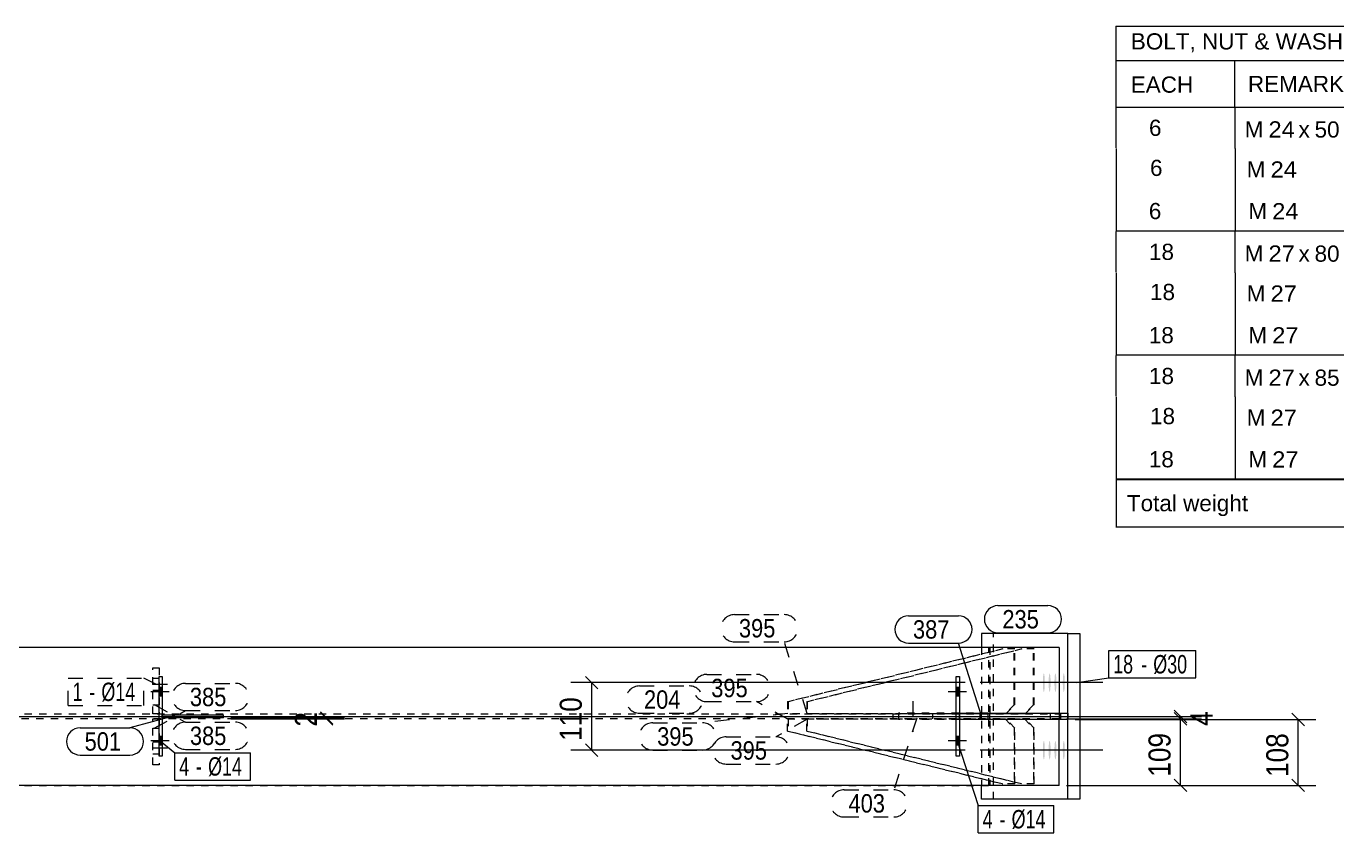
# Model space of a CAD drawing. Header units: millimetres. Extents: x 2 to 1174, y 1 to 825.
# Drawn here: x 889.7 to 1067.8, y 579.6 to 689.1 of the extents above; entities that cross this region are included whole.
import ezdxf

# ---------------------------------------------------------------- set-up
doc = ezdxf.new("R2010")
doc.units = ezdxf.units.MM
for name, pattern in [('XKITLINE00', [0]), ('XKITLINE01', [4, 1, -1, 1, -1]), ('XKITLINE02', [4, 2, -2])]:
    doc.linetypes.add(name, pattern=pattern)
for name, color, linetype, lineweight in [('Bolt', 3, 'Continuous', 0), ('BoltMark', 7, 'Continuous', 0), ('Dimensions', 7, 'Continuous', 0), ('OtherObjectType', 7, 'Continuous', 0), ('Part', 2, 'Continuous', 0), ('PartMark', 7, 'Continuous', 0)]:
    doc.layers.add(name, color=color, linetype=linetype, lineweight=lineweight)
doc.styles.add('ARIAL', font='ARIAL.TTF')
doc.styles.add('ARIAL_NARROW', font='ARIALN.TTF')

# ---------------------------------------------------------------- blocks, each defined once
blk = doc.blocks.new('*A111')
at = {"layer": 'Part', "color": 7, "linetype": 'XKITLINE01', "lineweight": 0}
for p, q in [((906.91, 588.81), (906.91, 595.06)), ((906.91, 595.06), (907.74, 595.06)), ((907.74, 595.06), (907.74, 588.81)), ((906.91, 593.81), (907.74, 593.81)), ((907.74, 588.81), (906.91, 588.81))]:
    blk.add_line(p, q, dxfattribs=at)
blk = doc.blocks.new('*A112')
at = {"layer": 'Part', "color": 7, "linetype": 'XKITLINE01', "lineweight": 0}
for p, q in [((906.91, 595.73), (906.91, 601.98)), ((906.91, 601.98), (907.74, 601.98)), ((907.74, 601.98), (907.74, 595.73)), ((906.91, 596.98), (907.74, 596.98)), ((907.74, 595.73), (906.91, 595.73))]:
    blk.add_line(p, q, dxfattribs=at)
blk = doc.blocks.new('*A113')
at = {"layer": 'Part', "color": 2, "linetype": 'XKITLINE00', "lineweight": 0}
for p, q in [((908.16, 595.6), (916.49, 595.6)), ((916.49, 595.18), (908.16, 595.18)), ((916.49, 595.18), (916.49, 595.6))]:
    blk.add_line(p, q, dxfattribs=at)
at = {"layer": 'Part', "color": 7, "linetype": 'XKITLINE01', "lineweight": 0}
blk.add_line((908.16, 595.18), (908.16, 595.6), dxfattribs=at)
blk.add_line((908.16, 595.18), (908.16, 595.6), dxfattribs=at)
blk = doc.blocks.new('*A114')
at = {"layer": 'Part', "color": 2, "linetype": 'XKITLINE00', "lineweight": 0}
for p, q in [((907.74, 589.98), (907.74, 600.81)), ((907.74, 600.81), (908.16, 600.81)), ((908.16, 600.81), (908.16, 589.98)), ((908.16, 589.98), (907.74, 589.98))]:
    blk.add_line(p, q, dxfattribs=at)
blk = doc.blocks.new('*A115')
at = {"layer": 'Part', "color": 2, "linetype": 'XKITLINE00', "lineweight": 0}
for p, q in [((1016.49, 595.81), (1031.21, 595.81)), ((1031.21, 594.98), (1016.49, 594.98)), ((1031.21, 595.81), (1031.21, 594.98))]:
    blk.add_line(p, q, dxfattribs=at)
at = {"layer": 'Part', "color": 7, "linetype": 'XKITLINE01', "lineweight": 0}
for p, q in [((1016.49, 594.98), (1016.49, 595.81)), ((1016.5, 595.81), (1016.5, 594.98)), ((1028.89, 594.98), (1028.89, 595.81)), ((1030.27, 594.98), (1030.27, 595.81))]:
    blk.add_line(p, q, dxfattribs=at)
blk = doc.blocks.new('*A145')
at = {"layer": 'Part', "color": 7, "linetype": 'XKITLINE01', "lineweight": 0}
for p, q in [((995.75, 593.39), (995.75, 595.06)), ((995.75, 595.06), (1025.42, 595.06)), ((995.83, 595.06), (995.83, 593.39)), ((1025.33, 595.06), (1026.57, 593.81)), ((1026.66, 593.81), (1025.42, 595.06)), ((1024.92, 586.23), (995.75, 593.39)), ((995.75, 593.39), (995.83, 593.39)), ((995.83, 593.39), (1025, 586.23)), ((1026.57, 593.81), (1026.57, 586.23)), ((1026.57, 593.81), (1026.66, 593.81)), ((1026.66, 586.23), (1026.66, 593.81)), ((1026.66, 586.23), (1024.92, 586.23))]:
    blk.add_line(p, q, dxfattribs=at)
blk = doc.blocks.new('*A146')
at = {"layer": 'Part', "color": 7, "linetype": 'XKITLINE01', "lineweight": 0}
for p, q in [((993.12, 593.39), (993.12, 595.06)), ((993.12, 595.06), (1022.8, 595.06)), ((993.21, 595.06), (993.21, 593.39)), ((1022.71, 595.06), (1023.95, 593.81)), ((1024.04, 593.81), (1022.8, 595.06)), ((1022.29, 586.23), (993.12, 593.39)), ((993.12, 593.39), (993.21, 593.39)), ((993.21, 593.39), (1022.38, 586.23)), ((1023.95, 593.81), (1023.95, 586.23)), ((1023.95, 593.81), (1024.04, 593.81)), ((1024.04, 586.23), (1024.04, 593.81)), ((1024.04, 586.23), (1022.29, 586.23))]:
    blk.add_line(p, q, dxfattribs=at)
blk = doc.blocks.new('*A147')
at = {"layer": 'Part', "color": 7, "linetype": 'XKITLINE01', "lineweight": 0}
for p, q in [((995.75, 597.39), (1024.92, 604.56)), ((1025, 604.56), (995.83, 597.39)), ((1026.66, 604.56), (1024.92, 604.56)), ((1026.57, 596.98), (1026.57, 604.56)), ((1026.66, 596.98), (1026.66, 604.56)), ((995.83, 597.39), (995.75, 597.39)), ((995.75, 597.39), (995.75, 595.73)), ((995.83, 597.39), (995.83, 595.73)), ((1026.57, 596.98), (1025.33, 595.73)), ((1025.42, 595.73), (1026.66, 596.98)), ((1026.66, 596.98), (1026.57, 596.98)), ((1025.42, 595.73), (995.75, 595.73))]:
    blk.add_line(p, q, dxfattribs=at)
blk = doc.blocks.new('*A148')
at = {"layer": 'Part', "color": 7, "linetype": 'XKITLINE01', "lineweight": 0}
for p, q in [((993.12, 597.39), (1022.29, 604.56)), ((1022.38, 604.56), (993.21, 597.39)), ((1024.04, 604.56), (1022.29, 604.56)), ((1023.95, 596.98), (1023.95, 604.56)), ((1024.04, 596.98), (1024.04, 604.56)), ((993.21, 597.39), (993.12, 597.39)), ((993.12, 597.39), (993.12, 595.73)), ((993.21, 597.39), (993.21, 595.73)), ((1023.95, 596.98), (1022.71, 595.73)), ((1022.8, 595.73), (1024.04, 596.98)), ((1024.04, 596.98), (1023.95, 596.98)), ((1022.8, 595.73), (993.12, 595.73))]:
    blk.add_line(p, q, dxfattribs=at)
blk = doc.blocks.new('*A149')
at = {"layer": 'Part', "color": 7, "linetype": 'XKITLINE01', "lineweight": 0}
for p, q in [((1020.41, 595.81), (1008.24, 595.81)), ((1008.24, 595.81), (1008.24, 594.98)), ((1020.41, 594.98), (1008.24, 594.98)), ((1019.31, 594.98), (1019.31, 595.81)), ((1019.49, 594.98), (1019.49, 595.81)), ((1020.41, 594.98), (1020.41, 595.81))]:
    blk.add_line(p, q, dxfattribs=at)
blk = doc.blocks.new('*A150')
at = {"layer": 'Part', "color": 7, "linetype": 'XKITLINE01', "lineweight": 0}
for p, q in [((697.47, 595.73), (1030.05, 595.73)), ((1030.05, 595.06), (697.47, 595.06)), ((1020.63, 595.06), (1020.63, 595.73)), ((1030.05, 595.73), (1030.05, 595.06))]:
    blk.add_line(p, q, dxfattribs=at)
blk = doc.blocks.new('*A153')
at = {"layer": 'Part', "color": 7, "linetype": 'XKITLINE01', "lineweight": 0}
for p, q in [((1020.63, 604.77), (697.47, 604.77)), ((1020.48, 586.02), (1020.48, 604.77)), ((1020.63, 604.77), (1020.63, 586.02)), ((697.47, 586.02), (1020.63, 586.02))]:
    blk.add_line(p, q, dxfattribs=at)
blk = doc.blocks.new('*A154')
at = {"layer": 'Part', "color": 2, "linetype": 'XKITLINE00', "lineweight": 0}
for p, q in [((1030.05, 604.77), (697.47, 604.77)), ((1030.05, 604.77), (1030.05, 595.81)), ((1030.05, 586.02), (1030.05, 594.98)), ((1030.05, 586.02), (697.47, 586.02))]:
    blk.add_line(p, q, dxfattribs=at)
at = {"layer": 'Part', "color": 7, "linetype": 'XKITLINE01', "lineweight": 0}
blk.add_line((1030.05, 595.81), (1030.05, 594.98), dxfattribs=at)
blk = doc.blocks.new('*A155')
at = {"layer": 'Part', "color": 2, "linetype": 'XKITLINE00', "lineweight": 0}
for p, q in [((1019.49, 606.64), (1019.49, 604.77)), ((1031.21, 606.64), (1019.49, 606.64)), ((1031.21, 584.14), (1031.21, 606.64)), ((1031.21, 606.64), (1032.86, 606.64)), ((1032.86, 606.64), (1032.86, 584.14)), ((1019.49, 584.14), (1019.49, 586.02)), ((1032.86, 584.14), (1019.49, 584.14))]:
    blk.add_line(p, q, dxfattribs=at)
at = {"layer": 'Part', "color": 7, "linetype": 'XKITLINE01', "lineweight": 0}
for p, q in [((1021.15, 584.14), (1021.15, 606.64)), ((1019.49, 604.77), (1019.49, 586.02))]:
    blk.add_line(p, q, dxfattribs=at)
blk = doc.blocks.new('*A185')
at = {"layer": 'Bolt'}
for points in [[(1016.08, 599.31), (1016.49, 599.31), (1016.49, 598.14), (1016.08, 598.14)], [(1016.08, 599.31), (1016.49, 599.31), (1016.49, 598.14), (1016.08, 598.14)], [(1016.08, 592.64), (1016.49, 592.64), (1016.49, 591.48), (1016.08, 591.48)], [(1016.08, 592.64), (1016.49, 592.64), (1016.49, 591.48), (1016.08, 591.48)]]:
    blk.add_hatch(color=3, dxfattribs=at).paths.add_polyline_path(points, flags=17)
at = {"layer": 'Bolt', "color": 3, "linetype": 'XKITLINE00', "lineweight": 0}
for p, q in [((1017.46, 598.73), (1014.96, 598.73)), ((1017.46, 598.73), (1014.96, 598.73)), ((1016.49, 599.31), (1016.08, 599.31)), ((1016.49, 599.31), (1016.08, 599.31)), ((1016.49, 598.14), (1016.08, 598.14)), ((1016.49, 598.14), (1016.08, 598.14)), ((1017.46, 592.06), (1014.96, 592.06)), ((1017.46, 592.06), (1014.96, 592.06)), ((1016.49, 592.64), (1016.08, 592.64)), ((1016.49, 592.64), (1016.08, 592.64)), ((1016.49, 591.48), (1016.08, 591.48)), ((1016.49, 591.48), (1016.08, 591.48))]:
    blk.add_line(p, q, dxfattribs=at)
blk = doc.blocks.new('*A190')
at = {"layer": 'Bolt', "color": 3, "linetype": 'XKITLINE02', "lineweight": 0}
for p, q in [((907.74, 591.88), (906.91, 591.88)), ((908.87, 591.06), (905.95, 591.06)), ((907.74, 590.24), (906.91, 590.24))]:
    blk.add_line(p, q, dxfattribs=at)
blk = doc.blocks.new('*A191')
at = {"layer": 'Bolt', "color": 3, "linetype": 'XKITLINE02', "lineweight": 0}
for p, q in [((907.74, 600.54), (906.91, 600.54)), ((908.87, 599.73), (905.95, 599.73)), ((907.74, 598.91), (906.91, 598.91))]:
    blk.add_line(p, q, dxfattribs=at)
blk = doc.blocks.new('*A192')
at = {"layer": 'Bolt'}
for points in [[(907.74, 599.31), (908.16, 599.31), (908.16, 598.14), (907.74, 598.14)], [(907.74, 599.31), (908.16, 599.31), (908.16, 598.14), (907.74, 598.14)], [(907.74, 592.64), (908.16, 592.64), (908.16, 591.48), (907.74, 591.48)], [(907.74, 592.64), (908.16, 592.64), (908.16, 591.48), (907.74, 591.48)]]:
    blk.add_hatch(color=3, dxfattribs=at).paths.add_polyline_path(points, flags=17)
at = {"layer": 'Bolt', "color": 3, "linetype": 'XKITLINE00', "lineweight": 0}
for p, q in [((909.13, 598.73), (906.63, 598.73)), ((909.13, 598.73), (906.63, 598.73)), ((908.16, 599.31), (907.74, 599.31)), ((908.16, 599.31), (907.74, 599.31)), ((908.16, 598.14), (907.74, 598.14)), ((908.16, 598.14), (907.74, 598.14)), ((909.13, 592.06), (906.63, 592.06)), ((909.13, 592.06), (906.63, 592.06)), ((908.16, 592.64), (907.74, 592.64)), ((908.16, 592.64), (907.74, 592.64)), ((908.16, 591.48), (907.74, 591.48)), ((908.16, 591.48), (907.74, 591.48))]:
    blk.add_line(p, q, dxfattribs=at)
blk = doc.blocks.new('*A197')
at = {"layer": 'Bolt', "color": 3, "linetype": 'XKITLINE02', "lineweight": 0}
for p, q in [((1010.15, 597.48), (1010.15, 593.31)), ((1007.44, 595.73), (1007.44, 595.06)), ((1012.86, 595.73), (1012.86, 595.06))]:
    blk.add_line(p, q, dxfattribs=at)
blk = doc.blocks.new('*A198')
at = {"layer": 'Bolt'}
for points in [[(1028.1, 599.91), (1028.1, 599.85), (1028.1, 599.79), (1028.1, 599.73), (1028.1, 599.67), (1028.1, 599.61), (1028.1, 599.55), (1028.09, 599.5), (1028.09, 599.44), (1028.09, 599.39), (1028.09, 599.33), (1028.08, 599.28), (1028.08, 599.23), (1028.07, 599.18), (1028.07, 599.14), (1028.07, 599.09), (1028.06, 599.05), (1028.06, 599.01), (1028.05, 598.97), (1028.05, 598.94), (1028.04, 598.9), (1028.03, 598.87), (1028.03, 598.85), (1028.02, 598.82), (1028.02, 598.8), (1028.01, 598.78), (1028, 598.76), (1028, 598.75), (1027.99, 598.74), (1027.99, 598.73), (1027.98, 598.73), (1027.97, 598.73), (1027.97, 598.73), (1027.96, 598.73), (1027.95, 598.74), (1027.95, 598.75), (1027.94, 598.76), (1027.93, 598.78), (1027.93, 598.8), (1027.92, 598.82), (1027.92, 598.85), (1027.91, 598.87), (1027.91, 598.9), (1027.9, 598.94), (1027.89, 598.97), (1027.89, 599.01), (1027.88, 599.05), (1027.88, 599.09), (1027.88, 599.14), (1027.87, 599.18), (1027.87, 599.23), (1027.86, 599.28), (1027.86, 599.33), (1027.86, 599.39), (1027.85, 599.44), (1027.85, 599.5), (1027.85, 599.55), (1027.85, 599.61), (1027.85, 599.67), (1027.84, 599.73), (1027.84, 599.79), (1027.84, 599.85), (1027.84, 599.91), (1027.84, 599.98), (1027.84, 600.04), (1027.84, 600.1), (1027.84, 600.16), (1027.84, 600.22), (1027.85, 600.28), (1027.85, 600.34), (1027.85, 600.4), (1027.85, 600.45), (1027.85, 600.51), (1027.86, 600.57), (1027.86, 600.62), (1027.86, 600.67), (1027.87, 600.72), (1027.87, 600.77), (1027.88, 600.82), (1027.88, 600.86), (1027.88, 600.9), (1027.89, 600.94), (1027.89, 600.98), (1027.9, 601.02), (1027.91, 601.05), (1027.91, 601.08), (1027.92, 601.11), (1027.92, 601.13), (1027.93, 601.15), (1027.93, 601.17), (1027.94, 601.19), (1027.95, 601.2), (1027.95, 601.21), (1027.96, 601.22), (1027.97, 601.22), (1027.97, 601.23), (1027.98, 601.22), (1027.99, 601.22), (1027.99, 601.21), (1028, 601.2), (1028, 601.19), (1028.01, 601.17), (1028.02, 601.15), (1028.02, 601.13), (1028.03, 601.11), (1028.03, 601.08), (1028.04, 601.05), (1028.05, 601.02), (1028.05, 600.98), (1028.06, 600.94), (1028.06, 600.9), (1028.07, 600.86), (1028.07, 600.82), (1028.07, 600.77), (1028.08, 600.72), (1028.08, 600.67), (1028.09, 600.62), (1028.09, 600.57), (1028.09, 600.51), (1028.09, 600.45), (1028.1, 600.4), (1028.1, 600.34), (1028.1, 600.28), (1028.1, 600.22), (1028.1, 600.16), (1028.1, 600.1), (1028.1, 600.04), (1028.1, 599.98)], [(1028.89, 599.91), (1028.89, 599.85), (1028.89, 599.79), (1028.89, 599.73), (1028.89, 599.67), (1028.88, 599.61), (1028.88, 599.55), (1028.88, 599.5), (1028.88, 599.44), (1028.88, 599.39), (1028.87, 599.33), (1028.87, 599.28), (1028.86, 599.23), (1028.86, 599.18), (1028.86, 599.14), (1028.85, 599.09), (1028.85, 599.05), (1028.84, 599.01), (1028.84, 598.97), (1028.83, 598.94), (1028.83, 598.9), (1028.82, 598.87), (1028.82, 598.85), (1028.81, 598.82), (1028.8, 598.8), (1028.8, 598.78), (1028.79, 598.76), (1028.79, 598.75), (1028.78, 598.74), (1028.77, 598.73), (1028.77, 598.73), (1028.76, 598.73), (1028.75, 598.73), (1028.75, 598.73), (1028.74, 598.74), (1028.73, 598.75), (1028.73, 598.76), (1028.72, 598.78), (1028.72, 598.8), (1028.71, 598.82), (1028.7, 598.85), (1028.7, 598.87), (1028.69, 598.9), (1028.69, 598.94), (1028.68, 598.97), (1028.68, 599.01), (1028.67, 599.05), (1028.67, 599.09), (1028.66, 599.14), (1028.66, 599.18), (1028.65, 599.23), (1028.65, 599.28), (1028.65, 599.33), (1028.64, 599.39), (1028.64, 599.44), (1028.64, 599.5), (1028.64, 599.55), (1028.63, 599.61), (1028.63, 599.67), (1028.63, 599.73), (1028.63, 599.79), (1028.63, 599.85), (1028.63, 599.91), (1028.63, 599.98), (1028.63, 600.04), (1028.63, 600.1), (1028.63, 600.16), (1028.63, 600.22), (1028.63, 600.28), (1028.63, 600.34), (1028.64, 600.4), (1028.64, 600.45), (1028.64, 600.51), (1028.64, 600.57), (1028.65, 600.62), (1028.65, 600.67), (1028.65, 600.72), (1028.66, 600.77), (1028.66, 600.82), (1028.67, 600.86), (1028.67, 600.9), (1028.68, 600.94), (1028.68, 600.98), (1028.69, 601.02), (1028.69, 601.05), (1028.7, 601.08), (1028.7, 601.11), (1028.71, 601.13), (1028.72, 601.15), (1028.72, 601.17), (1028.73, 601.19), (1028.73, 601.2), (1028.74, 601.21), (1028.75, 601.22), (1028.75, 601.22), (1028.76, 601.23), (1028.77, 601.22), (1028.77, 601.22), (1028.78, 601.21), (1028.79, 601.2), (1028.79, 601.19), (1028.8, 601.17), (1028.8, 601.15), (1028.81, 601.13), (1028.82, 601.11), (1028.82, 601.08), (1028.83, 601.05), (1028.83, 601.02), (1028.84, 600.98), (1028.84, 600.94), (1028.85, 600.9), (1028.85, 600.86), (1028.86, 600.82), (1028.86, 600.77), (1028.86, 600.72), (1028.87, 600.67), (1028.87, 600.62), (1028.88, 600.57), (1028.88, 600.51), (1028.88, 600.45), (1028.88, 600.4), (1028.88, 600.34), (1028.89, 600.28), (1028.89, 600.22), (1028.89, 600.16), (1028.89, 600.1), (1028.89, 600.04), (1028.89, 599.98)], [(1029.68, 599.91), (1029.68, 599.85), (1029.68, 599.79), (1029.67, 599.73), (1029.67, 599.67), (1029.67, 599.61), (1029.67, 599.55), (1029.67, 599.5), (1029.66, 599.44), (1029.66, 599.39), (1029.66, 599.33), (1029.66, 599.28), (1029.65, 599.23), (1029.65, 599.18), (1029.64, 599.14), (1029.64, 599.09), (1029.63, 599.05), (1029.63, 599.01), (1029.62, 598.97), (1029.62, 598.94), (1029.61, 598.9), (1029.61, 598.87), (1029.6, 598.85), (1029.6, 598.82), (1029.59, 598.8), (1029.58, 598.78), (1029.58, 598.76), (1029.57, 598.75), (1029.57, 598.74), (1029.56, 598.73), (1029.55, 598.73), (1029.55, 598.73), (1029.54, 598.73), (1029.53, 598.73), (1029.53, 598.74), (1029.52, 598.75), (1029.51, 598.76), (1029.51, 598.78), (1029.5, 598.8), (1029.5, 598.82), (1029.49, 598.85), (1029.48, 598.87), (1029.48, 598.9), (1029.47, 598.94), (1029.47, 598.97), (1029.46, 599.01), (1029.46, 599.05), (1029.45, 599.09), (1029.45, 599.14), (1029.44, 599.18), (1029.44, 599.23), (1029.44, 599.28), (1029.43, 599.33), (1029.43, 599.39), (1029.43, 599.44), (1029.43, 599.5), (1029.42, 599.55), (1029.42, 599.61), (1029.42, 599.67), (1029.42, 599.73), (1029.42, 599.79), (1029.42, 599.85), (1029.42, 599.91), (1029.42, 599.98), (1029.42, 600.04), (1029.42, 600.1), (1029.42, 600.16), (1029.42, 600.22), (1029.42, 600.28), (1029.42, 600.34), (1029.42, 600.4), (1029.43, 600.45), (1029.43, 600.51), (1029.43, 600.57), (1029.43, 600.62), (1029.44, 600.67), (1029.44, 600.72), (1029.44, 600.77), (1029.45, 600.82), (1029.45, 600.86), (1029.46, 600.9), (1029.46, 600.94), (1029.47, 600.98), (1029.47, 601.02), (1029.48, 601.05), (1029.48, 601.08), (1029.49, 601.11), (1029.5, 601.13), (1029.5, 601.15), (1029.51, 601.17), (1029.51, 601.19), (1029.52, 601.2), (1029.53, 601.21), (1029.53, 601.22), (1029.54, 601.22), (1029.55, 601.23), (1029.55, 601.22), (1029.56, 601.22), (1029.57, 601.21), (1029.57, 601.2), (1029.58, 601.19), (1029.58, 601.17), (1029.59, 601.15), (1029.6, 601.13), (1029.6, 601.11), (1029.61, 601.08), (1029.61, 601.05), (1029.62, 601.02), (1029.62, 600.98), (1029.63, 600.94), (1029.63, 600.9), (1029.64, 600.86), (1029.64, 600.82), (1029.65, 600.77), (1029.65, 600.72), (1029.66, 600.67), (1029.66, 600.62), (1029.66, 600.57), (1029.66, 600.51), (1029.67, 600.45), (1029.67, 600.4), (1029.67, 600.34), (1029.67, 600.28), (1029.67, 600.22), (1029.68, 600.16), (1029.68, 600.1), (1029.68, 600.04), (1029.68, 599.98)], [(1030.81, 599.91), (1030.81, 599.85), (1030.81, 599.79), (1030.81, 599.73), (1030.81, 599.67), (1030.81, 599.61), (1030.81, 599.55), (1030.8, 599.5), (1030.8, 599.44), (1030.8, 599.39), (1030.8, 599.33), (1030.79, 599.28), (1030.79, 599.23), (1030.78, 599.18), (1030.78, 599.14), (1030.78, 599.09), (1030.77, 599.05), (1030.77, 599.01), (1030.76, 598.97), (1030.76, 598.94), (1030.75, 598.9), (1030.74, 598.87), (1030.74, 598.85), (1030.73, 598.82), (1030.73, 598.8), (1030.72, 598.78), (1030.71, 598.76), (1030.71, 598.75), (1030.7, 598.74), (1030.7, 598.73), (1030.69, 598.73), (1030.68, 598.73), (1030.68, 598.73), (1030.67, 598.73), (1030.66, 598.74), (1030.66, 598.75), (1030.65, 598.76), (1030.64, 598.78), (1030.64, 598.8), (1030.63, 598.82), (1030.63, 598.85), (1030.62, 598.87), (1030.62, 598.9), (1030.61, 598.94), (1030.6, 598.97), (1030.6, 599.01), (1030.59, 599.05), (1030.59, 599.09), (1030.59, 599.14), (1030.58, 599.18), (1030.58, 599.23), (1030.57, 599.28), (1030.57, 599.33), (1030.57, 599.39), (1030.56, 599.44), (1030.56, 599.5), (1030.56, 599.55), (1030.56, 599.61), (1030.56, 599.67), (1030.55, 599.73), (1030.55, 599.79), (1030.55, 599.85), (1030.55, 599.91), (1030.55, 599.98), (1030.55, 600.04), (1030.55, 600.1), (1030.55, 600.16), (1030.55, 600.22), (1030.56, 600.28), (1030.56, 600.34), (1030.56, 600.4), (1030.56, 600.45), (1030.56, 600.51), (1030.57, 600.57), (1030.57, 600.62), (1030.57, 600.67), (1030.58, 600.72), (1030.58, 600.77), (1030.59, 600.82), (1030.59, 600.86), (1030.59, 600.9), (1030.6, 600.94), (1030.6, 600.98), (1030.61, 601.02), (1030.62, 601.05), (1030.62, 601.08), (1030.63, 601.11), (1030.63, 601.13), (1030.64, 601.15), (1030.64, 601.17), (1030.65, 601.19), (1030.66, 601.2), (1030.66, 601.21), (1030.67, 601.22), (1030.68, 601.22), (1030.68, 601.23), (1030.69, 601.22), (1030.7, 601.22), (1030.7, 601.21), (1030.71, 601.2), (1030.71, 601.19), (1030.72, 601.17), (1030.73, 601.15), (1030.73, 601.13), (1030.74, 601.11), (1030.74, 601.08), (1030.75, 601.05), (1030.76, 601.02), (1030.76, 600.98), (1030.77, 600.94), (1030.77, 600.9), (1030.78, 600.86), (1030.78, 600.82), (1030.78, 600.77), (1030.79, 600.72), (1030.79, 600.67), (1030.8, 600.62), (1030.8, 600.57), (1030.8, 600.51), (1030.8, 600.45), (1030.81, 600.4), (1030.81, 600.34), (1030.81, 600.28), (1030.81, 600.22), (1030.81, 600.16), (1030.81, 600.1), (1030.81, 600.04), (1030.81, 599.98)], [(1028.1, 590.75), (1028.1, 590.69), (1028.1, 590.63), (1028.1, 590.57), (1028.1, 590.51), (1028.1, 590.45), (1028.1, 590.39), (1028.09, 590.33), (1028.09, 590.27), (1028.09, 590.22), (1028.09, 590.17), (1028.08, 590.11), (1028.08, 590.06), (1028.07, 590.02), (1028.07, 589.97), (1028.07, 589.93), (1028.06, 589.88), (1028.06, 589.84), (1028.05, 589.81), (1028.05, 589.77), (1028.04, 589.74), (1028.03, 589.71), (1028.03, 589.68), (1028.02, 589.65), (1028.02, 589.63), (1028.01, 589.61), (1028, 589.6), (1028, 589.58), (1027.99, 589.57), (1027.99, 589.57), (1027.98, 589.56), (1027.97, 589.56), (1027.97, 589.56), (1027.96, 589.57), (1027.95, 589.57), (1027.95, 589.58), (1027.94, 589.6), (1027.93, 589.61), (1027.93, 589.63), (1027.92, 589.65), (1027.92, 589.68), (1027.91, 589.71), (1027.91, 589.74), (1027.9, 589.77), (1027.89, 589.81), (1027.89, 589.84), (1027.88, 589.88), (1027.88, 589.93), (1027.88, 589.97), (1027.87, 590.02), (1027.87, 590.06), (1027.86, 590.11), (1027.86, 590.17), (1027.86, 590.22), (1027.85, 590.27), (1027.85, 590.33), (1027.85, 590.39), (1027.85, 590.45), (1027.85, 590.51), (1027.84, 590.57), (1027.84, 590.63), (1027.84, 590.69), (1027.84, 590.75), (1027.84, 590.81), (1027.84, 590.87), (1027.84, 590.93), (1027.84, 590.99), (1027.84, 591.05), (1027.85, 591.11), (1027.85, 591.17), (1027.85, 591.23), (1027.85, 591.29), (1027.85, 591.34), (1027.86, 591.4), (1027.86, 591.45), (1027.86, 591.5), (1027.87, 591.55), (1027.87, 591.6), (1027.88, 591.65), (1027.88, 591.69), (1027.88, 591.74), (1027.89, 591.78), (1027.89, 591.81), (1027.9, 591.85), (1027.91, 591.88), (1027.91, 591.91), (1027.92, 591.94), (1027.92, 591.96), (1027.93, 591.99), (1027.93, 592.01), (1027.94, 592.02), (1027.95, 592.04), (1027.95, 592.05), (1027.96, 592.05), (1027.97, 592.06), (1027.97, 592.06), (1027.98, 592.06), (1027.99, 592.05), (1027.99, 592.05), (1028, 592.04), (1028, 592.02), (1028.01, 592.01), (1028.02, 591.99), (1028.02, 591.96), (1028.03, 591.94), (1028.03, 591.91), (1028.04, 591.88), (1028.05, 591.85), (1028.05, 591.81), (1028.06, 591.78), (1028.06, 591.74), (1028.07, 591.69), (1028.07, 591.65), (1028.07, 591.6), (1028.08, 591.55), (1028.08, 591.5), (1028.09, 591.45), (1028.09, 591.4), (1028.09, 591.34), (1028.09, 591.29), (1028.1, 591.23), (1028.1, 591.17), (1028.1, 591.11), (1028.1, 591.05), (1028.1, 590.99), (1028.1, 590.93), (1028.1, 590.87), (1028.1, 590.81)], [(1028.89, 590.75), (1028.89, 590.69), (1028.89, 590.63), (1028.89, 590.57), (1028.89, 590.51), (1028.88, 590.45), (1028.88, 590.39), (1028.88, 590.33), (1028.88, 590.27), (1028.88, 590.22), (1028.87, 590.17), (1028.87, 590.11), (1028.86, 590.06), (1028.86, 590.02), (1028.86, 589.97), (1028.85, 589.93), (1028.85, 589.88), (1028.84, 589.84), (1028.84, 589.81), (1028.83, 589.77), (1028.83, 589.74), (1028.82, 589.71), (1028.82, 589.68), (1028.81, 589.65), (1028.8, 589.63), (1028.8, 589.61), (1028.79, 589.6), (1028.79, 589.58), (1028.78, 589.57), (1028.77, 589.57), (1028.77, 589.56), (1028.76, 589.56), (1028.75, 589.56), (1028.75, 589.57), (1028.74, 589.57), (1028.73, 589.58), (1028.73, 589.6), (1028.72, 589.61), (1028.72, 589.63), (1028.71, 589.65), (1028.7, 589.68), (1028.7, 589.71), (1028.69, 589.74), (1028.69, 589.77), (1028.68, 589.81), (1028.68, 589.84), (1028.67, 589.88), (1028.67, 589.93), (1028.66, 589.97), (1028.66, 590.02), (1028.65, 590.06), (1028.65, 590.11), (1028.65, 590.17), (1028.64, 590.22), (1028.64, 590.27), (1028.64, 590.33), (1028.64, 590.39), (1028.63, 590.45), (1028.63, 590.51), (1028.63, 590.57), (1028.63, 590.63), (1028.63, 590.69), (1028.63, 590.75), (1028.63, 590.81), (1028.63, 590.87), (1028.63, 590.93), (1028.63, 590.99), (1028.63, 591.05), (1028.63, 591.11), (1028.63, 591.17), (1028.64, 591.23), (1028.64, 591.29), (1028.64, 591.34), (1028.64, 591.4), (1028.65, 591.45), (1028.65, 591.5), (1028.65, 591.55), (1028.66, 591.6), (1028.66, 591.65), (1028.67, 591.69), (1028.67, 591.74), (1028.68, 591.78), (1028.68, 591.81), (1028.69, 591.85), (1028.69, 591.88), (1028.7, 591.91), (1028.7, 591.94), (1028.71, 591.96), (1028.72, 591.99), (1028.72, 592.01), (1028.73, 592.02), (1028.73, 592.04), (1028.74, 592.05), (1028.75, 592.05), (1028.75, 592.06), (1028.76, 592.06), (1028.77, 592.06), (1028.77, 592.05), (1028.78, 592.05), (1028.79, 592.04), (1028.79, 592.02), (1028.8, 592.01), (1028.8, 591.99), (1028.81, 591.96), (1028.82, 591.94), (1028.82, 591.91), (1028.83, 591.88), (1028.83, 591.85), (1028.84, 591.81), (1028.84, 591.78), (1028.85, 591.74), (1028.85, 591.69), (1028.86, 591.65), (1028.86, 591.6), (1028.86, 591.55), (1028.87, 591.5), (1028.87, 591.45), (1028.88, 591.4), (1028.88, 591.34), (1028.88, 591.29), (1028.88, 591.23), (1028.88, 591.17), (1028.89, 591.11), (1028.89, 591.05), (1028.89, 590.99), (1028.89, 590.93), (1028.89, 590.87), (1028.89, 590.81)], [(1029.68, 590.75), (1029.68, 590.69), (1029.68, 590.63), (1029.67, 590.57), (1029.67, 590.51), (1029.67, 590.45), (1029.67, 590.39), (1029.67, 590.33), (1029.66, 590.27), (1029.66, 590.22), (1029.66, 590.17), (1029.66, 590.11), (1029.65, 590.06), (1029.65, 590.02), (1029.64, 589.97), (1029.64, 589.93), (1029.63, 589.88), (1029.63, 589.84), (1029.62, 589.81), (1029.62, 589.77), (1029.61, 589.74), (1029.61, 589.71), (1029.6, 589.68), (1029.6, 589.65), (1029.59, 589.63), (1029.58, 589.61), (1029.58, 589.6), (1029.57, 589.58), (1029.57, 589.57), (1029.56, 589.57), (1029.55, 589.56), (1029.55, 589.56), (1029.54, 589.56), (1029.53, 589.57), (1029.53, 589.57), (1029.52, 589.58), (1029.51, 589.6), (1029.51, 589.61), (1029.5, 589.63), (1029.5, 589.65), (1029.49, 589.68), (1029.48, 589.71), (1029.48, 589.74), (1029.47, 589.77), (1029.47, 589.81), (1029.46, 589.84), (1029.46, 589.88), (1029.45, 589.93), (1029.45, 589.97), (1029.44, 590.02), (1029.44, 590.06), (1029.44, 590.11), (1029.43, 590.17), (1029.43, 590.22), (1029.43, 590.27), (1029.43, 590.33), (1029.42, 590.39), (1029.42, 590.45), (1029.42, 590.51), (1029.42, 590.57), (1029.42, 590.63), (1029.42, 590.69), (1029.42, 590.75), (1029.42, 590.81), (1029.42, 590.87), (1029.42, 590.93), (1029.42, 590.99), (1029.42, 591.05), (1029.42, 591.11), (1029.42, 591.17), (1029.42, 591.23), (1029.43, 591.29), (1029.43, 591.34), (1029.43, 591.4), (1029.43, 591.45), (1029.44, 591.5), (1029.44, 591.55), (1029.44, 591.6), (1029.45, 591.65), (1029.45, 591.69), (1029.46, 591.74), (1029.46, 591.78), (1029.47, 591.81), (1029.47, 591.85), (1029.48, 591.88), (1029.48, 591.91), (1029.49, 591.94), (1029.5, 591.96), (1029.5, 591.99), (1029.51, 592.01), (1029.51, 592.02), (1029.52, 592.04), (1029.53, 592.05), (1029.53, 592.05), (1029.54, 592.06), (1029.55, 592.06), (1029.55, 592.06), (1029.56, 592.05), (1029.57, 592.05), (1029.57, 592.04), (1029.58, 592.02), (1029.58, 592.01), (1029.59, 591.99), (1029.6, 591.96), (1029.6, 591.94), (1029.61, 591.91), (1029.61, 591.88), (1029.62, 591.85), (1029.62, 591.81), (1029.63, 591.78), (1029.63, 591.74), (1029.64, 591.69), (1029.64, 591.65), (1029.65, 591.6), (1029.65, 591.55), (1029.66, 591.5), (1029.66, 591.45), (1029.66, 591.4), (1029.66, 591.34), (1029.67, 591.29), (1029.67, 591.23), (1029.67, 591.17), (1029.67, 591.11), (1029.67, 591.05), (1029.68, 590.99), (1029.68, 590.93), (1029.68, 590.87), (1029.68, 590.81)], [(1030.81, 590.75), (1030.81, 590.69), (1030.81, 590.63), (1030.81, 590.57), (1030.81, 590.51), (1030.81, 590.45), (1030.81, 590.39), (1030.8, 590.33), (1030.8, 590.27), (1030.8, 590.22), (1030.8, 590.17), (1030.79, 590.11), (1030.79, 590.06), (1030.78, 590.02), (1030.78, 589.97), (1030.78, 589.93), (1030.77, 589.88), (1030.77, 589.84), (1030.76, 589.81), (1030.76, 589.77), (1030.75, 589.74), (1030.74, 589.71), (1030.74, 589.68), (1030.73, 589.65), (1030.73, 589.63), (1030.72, 589.61), (1030.71, 589.6), (1030.71, 589.58), (1030.7, 589.57), (1030.7, 589.57), (1030.69, 589.56), (1030.68, 589.56), (1030.68, 589.56), (1030.67, 589.57), (1030.66, 589.57), (1030.66, 589.58), (1030.65, 589.6), (1030.64, 589.61), (1030.64, 589.63), (1030.63, 589.65), (1030.63, 589.68), (1030.62, 589.71), (1030.62, 589.74), (1030.61, 589.77), (1030.6, 589.81), (1030.6, 589.84), (1030.59, 589.88), (1030.59, 589.93), (1030.59, 589.97), (1030.58, 590.02), (1030.58, 590.06), (1030.57, 590.11), (1030.57, 590.17), (1030.57, 590.22), (1030.56, 590.27), (1030.56, 590.33), (1030.56, 590.39), (1030.56, 590.45), (1030.56, 590.51), (1030.55, 590.57), (1030.55, 590.63), (1030.55, 590.69), (1030.55, 590.75), (1030.55, 590.81), (1030.55, 590.87), (1030.55, 590.93), (1030.55, 590.99), (1030.55, 591.05), (1030.56, 591.11), (1030.56, 591.17), (1030.56, 591.23), (1030.56, 591.29), (1030.56, 591.34), (1030.57, 591.4), (1030.57, 591.45), (1030.57, 591.5), (1030.58, 591.55), (1030.58, 591.6), (1030.59, 591.65), (1030.59, 591.69), (1030.59, 591.74), (1030.6, 591.78), (1030.6, 591.81), (1030.61, 591.85), (1030.62, 591.88), (1030.62, 591.91), (1030.63, 591.94), (1030.63, 591.96), (1030.64, 591.99), (1030.64, 592.01), (1030.65, 592.02), (1030.66, 592.04), (1030.66, 592.05), (1030.67, 592.05), (1030.68, 592.06), (1030.68, 592.06), (1030.69, 592.06), (1030.7, 592.05), (1030.7, 592.05), (1030.71, 592.04), (1030.71, 592.02), (1030.72, 592.01), (1030.73, 591.99), (1030.73, 591.96), (1030.74, 591.94), (1030.74, 591.91), (1030.75, 591.88), (1030.76, 591.85), (1030.76, 591.81), (1030.77, 591.78), (1030.77, 591.74), (1030.78, 591.69), (1030.78, 591.65), (1030.78, 591.6), (1030.79, 591.55), (1030.79, 591.5), (1030.8, 591.45), (1030.8, 591.4), (1030.8, 591.34), (1030.8, 591.29), (1030.81, 591.23), (1030.81, 591.17), (1030.81, 591.11), (1030.81, 591.05), (1030.81, 590.99), (1030.81, 590.93), (1030.81, 590.87), (1030.81, 590.81)]]:
    blk.add_hatch(color=3, dxfattribs=at).paths.add_polyline_path(points, flags=17)
at = {"layer": 'Bolt', "color": 3, "linetype": 'XKITLINE02', "lineweight": 0}
for p, q in [((1025.32, 599.98), (1018.28, 599.98)), ((1026.37, 599.98), (1019.33, 599.98)), ((1027.16, 599.98), (1020.11, 599.98)), ((1027.94, 599.98), (1020.9, 599.98)), ((1030.61, 599.98), (1023.57, 599.98)), ((1025.32, 590.81), (1018.28, 590.81)), ((1026.37, 590.81), (1019.33, 590.81)), ((1027.16, 590.81), (1020.11, 590.81)), ((1027.94, 590.81), (1020.9, 590.81)), ((1030.61, 590.81), (1023.57, 590.81))]:
    blk.add_line(p, q, dxfattribs=at)
at = {"layer": 'Bolt', "color": 3, "linetype": 'XKITLINE00', "lineweight": 0}
for p, q in [((1033.28, 599.98), (1026.23, 599.98)), ((1034.06, 599.98), (1027.02, 599.98)), ((1034.85, 599.98), (1027.81, 599.98)), ((1035.99, 599.98), (1028.94, 599.98)), ((1033.28, 590.81), (1026.23, 590.81)), ((1034.06, 590.81), (1027.02, 590.81)), ((1034.85, 590.81), (1027.81, 590.81)), ((1035.99, 590.81), (1028.94, 590.81))]:
    blk.add_line(p, q, dxfattribs=at)
blk = doc.blocks.new('*A199')
at = {"layer": 'Part', "color": 2, "linetype": 'XKITLINE00', "lineweight": 0}
for p, q in [((1016.08, 589.98), (1016.08, 600.81)), ((1016.08, 600.81), (1016.49, 600.81)), ((1016.49, 600.81), (1016.49, 589.98)), ((1016.49, 589.98), (1016.08, 589.98))]:
    blk.add_line(p, q, dxfattribs=at)
blk = doc.blocks.new('*A261')
at = {"layer": 'OtherObjectType', "color": 7, "linetype": 'XKITLINE00', "lineweight": 0}
for p, q in [((1037.76, 689.15), (1037.75, 678.15)), ((1037.76, 689.15), (1163.88, 689.15)), ((1163.88, 689.15), (1163.88, 678.15)), ((1037.75, 684.5), (1163.88, 684.5)), ((1053.87, 684.51), (1053.87, 678.15)), ((1113.57, 684.51), (1113.57, 678.15)), ((1139.47, 684.49), (1139.47, 678.15)), ((1037.76, 678.12), (1037.76, 672.62)), ((1037.77, 678.15), (1163.88, 678.15)), ((1053.92, 678.15), (1053.92, 672.53)), ((1113.57, 678.15), (1113.57, 672.53)), ((1139.5, 678.15), (1139.5, 672.65)), ((1163.88, 678.15), (1163.88, 672.65)), ((1037.79, 672.53), (1037.79, 666.92)), ((1053.95, 672.53), (1053.95, 666.91)), ((1113.57, 672.53), (1113.57, 666.91)), ((1139.5, 672.53), (1139.5, 667.03)), ((1163.88, 672.53), (1163.88, 667.03)), ((1037.79, 666.9), (1037.79, 661.33)), ((1053.95, 666.91), (1053.95, 661.29)), ((1113.57, 666.91), (1113.57, 661.29)), ((1139.5, 666.91), (1139.5, 661.3)), ((1163.88, 666.91), (1163.88, 661.3)), ((1163.88, 661.3), (1037.75, 661.33)), ((1037.76, 661.26), (1037.76, 655.76)), ((1053.92, 661.29), (1053.92, 655.67)), ((1113.57, 661.29), (1113.57, 655.67)), ((1139.5, 661.29), (1139.5, 655.79)), ((1163.88, 661.29), (1163.88, 655.79)), ((1037.79, 655.67), (1037.79, 650.06)), ((1053.95, 655.67), (1053.95, 650.06)), ((1113.57, 655.67), (1113.57, 650.06)), ((1139.5, 655.67), (1139.5, 650.17)), ((1163.88, 655.67), (1163.88, 650.17)), ((1037.79, 650.04), (1037.79, 644.47)), ((1053.95, 650.05), (1053.95, 644.44)), ((1113.57, 650.06), (1113.57, 644.44)), ((1139.5, 650.05), (1139.5, 644.45)), ((1163.88, 650.05), (1163.88, 644.44)), ((1163.88, 644.44), (1037.75, 644.47)), ((1037.76, 644.41), (1037.76, 638.91)), ((1053.92, 644.43), (1053.92, 638.82)), ((1113.57, 644.44), (1113.57, 638.82)), ((1139.5, 644.43), (1139.5, 638.93)), ((1163.88, 644.44), (1163.88, 638.94)), ((1037.79, 638.82), (1037.79, 633.2)), ((1053.95, 638.82), (1053.95, 633.2)), ((1113.57, 638.82), (1113.57, 633.2)), ((1139.5, 638.81), (1139.5, 633.31)), ((1163.88, 638.82), (1163.88, 633.32)), ((1037.79, 633.18), (1037.79, 627.62)), ((1053.95, 633.2), (1053.95, 627.58)), ((1113.57, 633.2), (1113.57, 627.58)), ((1139.5, 633.2), (1139.5, 627.59)), ((1163.88, 633.2), (1163.88, 627.59)), ((1163.88, 627.59), (1037.75, 627.62)), ((1037.78, 627.58), (1037.78, 621.17)), ((1037.85, 627.58), (1163.87, 627.58)), ((1139.5, 627.55), (1139.5, 621.13)), ((1163.87, 627.55), (1163.87, 621.14)), ((1037.77, 621.13), (1163.87, 621.13))]:
    blk.add_line(p, q, dxfattribs=at)
at = {"layer": 'OtherObjectType', "color": 7, "style": 'ARIAL_NARROW'}
for s, width, p in [('BOLT, NUT & WASHERS MATERIAL LIST', 1.211571, (1039.79, 685.99)), ('UNIT WEIGHT', 1.211571, (1115.03, 681.92)), ('EACH', 1.211571, (1039.78, 680.12)), ('REMARK', 1.211571, (1055.7, 680.21)), ('WEIGHT (KG)', 1.211571, (1140.78, 680.3)), (' KG/1000', 1.211571, (1119.02, 678.83)), ('6', 1.211571, (1042.26, 674.25)), ('M', 1.211571, (1055.26, 674.05)), ('24', 1.275, (1058.5, 674.03)), ('x', 1.211571, (1062.58, 674.03)), ('50', 1.211571, (1064.76, 674.02)), ('BOLTS', 1.211571, (1069.63, 674.04)), ('GR8.8', 1.211571, (1099.25, 673.99)), ('273.0', 1.211571, (1115.34, 674.08)), ('1.64', 1.211571, (1141.87, 674.21)), ('6', 1.211571, (1042.4, 668.81)), ('M', 1.211571, (1055.54, 668.61)), ('24', 1.275, (1058.78, 668.59)), ('NUTS', 1.211571, (1069.91, 668.61)), ('GR8.8', 1.211571, (1099.35, 668.29)), ('104.0', 1.211571, (1115.56, 668.7)), ('0.62', 1.211571, (1141.87, 668.59)), ('6', 1.211571, (1042.24, 662.94)), ('M', 1.211571, (1055.76, 662.94)), ('24', 1.275, (1059, 662.92)), ('WASHERS', 1.211571, (1070.04, 662.93)), ('GR8.8', 1.211571, (1099.35, 662.67)), ('32.0', 1.211571, (1115.64, 663.14)), ('0.19', 1.211571, (1141.87, 662.98)), ('18', 1.211571, (1042.26, 657.4)), ('M', 1.211571, (1055.26, 657.19)), ('27', 1.275, (1058.5, 657.17)), ('80', 1.211571, (1064.76, 657.16)), ('BOLTS', 1.211571, (1069.63, 657.18)), ('GR8.8', 1.211571, (1099.25, 657.13)), ('604.9', 1.211571, (1115.34, 657.22)), ('10.89', 1.211571, (1141.87, 657.36)), ('x', 1.211571, (1062.58, 657.17)), ('18', 1.211571, (1042.4, 651.95)), ('M', 1.211571, (1055.54, 651.76)), ('27', 1.275, (1058.78, 651.74)), ('NUTS', 1.211571, (1069.91, 651.75)), ('GR8.8', 1.211571, (1099.35, 651.43)), ('241.7', 1.211571, (1115.56, 651.85)), ('4.35', 1.211571, (1141.87, 651.74)), ('18', 1.211571, (1042.24, 646.08)), ('M', 1.211571, (1055.76, 646.08)), ('27', 1.275, (1059, 646.06)), ('WASHERS', 1.211571, (1070.04, 646.08)), ('66.6', 1.211571, (1115.64, 646.28)), ('1.20', 1.211571, (1141.87, 646.12)), ('GR8.8', 1.211571, (1099.35, 645.81)), ('18', 1.211571, (1042.26, 640.54)), ('M', 1.211571, (1055.26, 640.33)), ('27', 1.275, (1058.5, 640.31)), ('x', 1.211571, (1062.58, 640.32)), ('85', 1.211571, (1064.76, 640.31)), ('BOLTS', 1.211571, (1069.63, 640.33)), ('GR8.8', 1.211571, (1099.25, 640.28)), ('626.9', 1.211571, (1115.34, 640.37)), ('11.28', 1.211571, (1141.87, 640.5)), ('18', 1.211571, (1042.4, 635.09)), ('M', 1.211571, (1055.54, 634.9)), ('27', 1.275, (1058.78, 634.88)), ('NUTS', 1.211571, (1069.91, 634.89)), ('GR8.8', 1.211571, (1099.35, 634.57)), ('241.7', 1.211571, (1115.56, 634.99)), ('4.35', 1.211571, (1141.87, 634.88)), ('18', 1.211571, (1042.24, 629.23)), ('M', 1.211571, (1055.76, 629.23)), ('27', 1.275, (1059, 629.2)), ('WASHERS', 1.211571, (1070.04, 629.22)), ('GR8.8', 1.211571, (1099.35, 628.96)), ('66.6', 1.211571, (1115.64, 629.42)), ('1.20', 1.211571, (1141.87, 629.26)), ('Total weight', 1.211571, (1039.26, 623.26)), ('35.73', 1.211571, (1142.07, 623.49)), ('(KG)', 1.211571, (1155.02, 623.58))]:
    blk.add_text(s, height=2.2, dxfattribs=dict(at, width=width)).set_placement(p)
blk = doc.blocks.new('*A433')
at = {"layer": 'Dimensions', "color": 7, "linetype": 'XKITLINE00', "lineweight": 0}
for p, q in [((698.47, 595.39), (1049.39, 595.39)), ((1031.05, 595.06), (1049.39, 595.06)), ((1045.69, 596.24), (1047.38, 594.54)), ((1045.69, 595.91), (1047.38, 594.21)), ((1046.54, 595.06), (1046.54, 595.39))]:
    blk.add_line(p, q, dxfattribs=at)
at = {"layer": 'Dimensions', "color": 3}
for p in [(1046.54, 595.39), (1046.54, 595.06)]:
    blk.add_point(p, dxfattribs=at)
at = {"layer": 'Dimensions', "color": 3, "style": 'ARIAL', "width": 0.85}
blk.add_text('4', height=3, rotation=90.0002, dxfattribs=at).set_placement((1050.89, 594.11))
blk = doc.blocks.new('*A435')
at = {"layer": 'BoltMark', "color": 7, "linetype": 'XKITLINE00', "lineweight": 0}
for p, q in [((1036.79, 604.33), (1048.61, 604.33)), ((1036.79, 600.63), (1036.79, 604.33)), ((1048.61, 600.63), (1048.61, 604.33)), ((1032.46, 599.98), (1036.79, 600.63)), ((1036.79, 600.63), (1048.61, 600.63))]:
    blk.add_line(p, q, dxfattribs=at)
at = {"layer": 'BoltMark', "color": 3, "style": 'ARIAL_NARROW', "width": 0.85}
for s, p in [('18', (1037.39, 601.23)), ('Ø30', (1042.84, 601.23)), ('-', (1041.18, 601.23))]:
    blk.add_text(s, height=2.5, dxfattribs=at).set_placement(p)
blk = doc.blocks.new('*A436')
at = {"layer": 'BoltMark', "color": 7, "linetype": 'XKITLINE00', "lineweight": 0}
for p, q in [((907.88, 592.06), (909.88, 590.45)), ((909.88, 590.45), (920.17, 590.45)), ((909.88, 586.75), (909.88, 590.45)), ((920.17, 586.75), (920.17, 590.45)), ((909.88, 586.75), (920.17, 586.75))]:
    blk.add_line(p, q, dxfattribs=at)
at = {"layer": 'BoltMark', "color": 3, "style": 'ARIAL_NARROW', "width": 0.85}
for s, p in [('4', (910.48, 587.35)), ('Ø14', (914.41, 587.35)), ('-', (912.75, 587.35))]:
    blk.add_text(s, height=2.5, dxfattribs=at).set_placement(p)
blk = doc.blocks.new('*A437')
at = {"layer": 'BoltMark', "color": 7, "linetype": 'XKITLINE02', "lineweight": 0}
for p, q in [((895.38, 600.58), (905.68, 600.58)), ((895.38, 596.88), (895.38, 600.58)), ((905.68, 596.88), (905.68, 600.58)), ((907.41, 599.73), (905.68, 600.58)), ((895.38, 596.88), (905.68, 596.88))]:
    blk.add_line(p, q, dxfattribs=at)
at = {"layer": 'BoltMark', "color": 3, "style": 'ARIAL_NARROW', "width": 0.85}
for s, p in [('1', (895.98, 597.48)), ('-', (898.25, 597.48)), ('Ø14', (899.91, 597.48))]:
    blk.add_text(s, height=2.5, dxfattribs=at).set_placement(p)
blk = doc.blocks.new('*A441')
at = {"layer": 'BoltMark', "color": 7, "linetype": 'XKITLINE00', "lineweight": 0}
for p, q in [((1016.21, 592.06), (1019.06, 583.28)), ((1019.06, 583.28), (1029.35, 583.28)), ((1019.06, 579.58), (1019.06, 583.28)), ((1029.35, 579.58), (1029.35, 583.28)), ((1019.06, 579.58), (1029.35, 579.58))]:
    blk.add_line(p, q, dxfattribs=at)
at = {"layer": 'BoltMark', "color": 3, "style": 'ARIAL_NARROW', "width": 0.85}
for s, p in [('4', (1019.66, 580.18)), ('Ø14', (1023.59, 580.18)), ('-', (1021.93, 580.18))]:
    blk.add_text(s, height=2.5, dxfattribs=at).set_placement(p)
blk = doc.blocks.new('*A442')
at = {"layer": 'PartMark', "color": 7, "linetype": 'XKITLINE00', "lineweight": 0}
for p, q in [((1021.74, 610.44), (1028.51, 610.44)), ((1021.74, 606.74), (1028.51, 606.74))]:
    blk.add_line(p, q, dxfattribs=at)
for centre, start, end in [((1021.74, 608.59), 90, 270), ((1028.51, 608.59), 270, 90)]:
    blk.add_arc(centre, 1.85, start, end, dxfattribs=at)
at = {"layer": 'PartMark', "color": 3, "style": 'ARIAL', "width": 0.85}
blk.add_text('235', height=2.5, dxfattribs=at).set_placement((1022.34, 607.34))
blk = doc.blocks.new('*A447')
at = {"layer": 'PartMark', "color": 7, "linetype": 'XKITLINE02', "lineweight": 0}
for p, q in [((973.04, 599.53), (979.8, 599.53)), ((973.04, 595.83), (979.8, 595.83))]:
    blk.add_line(p, q, dxfattribs=at)
for centre, start, end in [((973.04, 597.68), 90, 270), ((979.8, 597.68), 270, 90)]:
    blk.add_arc(centre, 1.85, start, end, dxfattribs=at)
at = {"layer": 'PartMark', "color": 3, "style": 'ARIAL', "width": 0.85}
blk.add_text('204', height=2.5, dxfattribs=at).set_placement((973.64, 596.43))
blk = doc.blocks.new('*A448')
at = {"layer": 'PartMark', "color": 7, "linetype": 'XKITLINE02', "lineweight": 0}
for p, q in [((1010.7, 595.17), (1007.59, 585.43)), ((1000.83, 585.43), (1007.59, 585.43)), ((1000.83, 581.73), (1007.59, 581.73))]:
    blk.add_line(p, q, dxfattribs=at)
for centre, start, end in [((1000.83, 583.58), 90, 270), ((1007.59, 583.58), 270, 90)]:
    blk.add_arc(centre, 1.85, start, end, dxfattribs=at)
at = {"layer": 'PartMark', "color": 3, "style": 'ARIAL', "width": 0.85}
blk.add_text('403', height=2.5, dxfattribs=at).set_placement((1001.43, 582.33))
blk = doc.blocks.new('*A449')
at = {"layer": 'PartMark', "color": 7, "linetype": 'XKITLINE02', "lineweight": 0}
for p, q in [((993.19, 595.77), (981.59, 594.52)), ((974.83, 594.52), (981.59, 594.52)), ((974.83, 590.82), (981.59, 590.82))]:
    blk.add_line(p, q, dxfattribs=at)
for centre, start, end in [((974.83, 592.67), 90, 270), ((981.59, 592.67), 270, 90)]:
    blk.add_arc(centre, 1.85, start, end, dxfattribs=at)
at = {"layer": 'PartMark', "color": 3, "style": 'ARIAL', "width": 0.85}
blk.add_text('395', height=2.5, dxfattribs=at).set_placement((975.43, 591.42))
blk = doc.blocks.new('*A450')
at = {"layer": 'PartMark', "color": 7, "linetype": 'XKITLINE02', "lineweight": 0}
for p, q in [((985.94, 609.22), (992.7, 609.22)), ((985.94, 605.52), (992.7, 605.52)), ((995.81, 595.77), (992.7, 605.52))]:
    blk.add_line(p, q, dxfattribs=at)
for centre, start, end in [((985.94, 607.37), 90, 270), ((992.7, 607.37), 270, 90)]:
    blk.add_arc(centre, 1.85, start, end, dxfattribs=at)
at = {"layer": 'PartMark', "color": 3, "style": 'ARIAL', "width": 0.85}
blk.add_text('395', height=2.5, dxfattribs=at).set_placement((986.54, 606.12))
blk = doc.blocks.new('*A451')
at = {"layer": 'PartMark', "color": 7, "linetype": 'XKITLINE02', "lineweight": 0}
for p, q in [((982.18, 601.1), (988.94, 601.1)), ((982.18, 597.4), (988.94, 597.4)), ((993.19, 595.01), (988.94, 597.4))]:
    blk.add_line(p, q, dxfattribs=at)
for centre, start, end in [((982.18, 599.25), 90, 270), ((988.94, 599.25), 270, 90)]:
    blk.add_arc(centre, 1.85, start, end, dxfattribs=at)
at = {"layer": 'PartMark', "color": 3, "style": 'ARIAL', "width": 0.85}
blk.add_text('395', height=2.5, dxfattribs=at).set_placement((982.78, 598))
blk = doc.blocks.new('*A452')
at = {"layer": 'PartMark', "color": 7, "linetype": 'XKITLINE02', "lineweight": 0}
for p, q in [((995.81, 595.01), (991.57, 592.62)), ((984.8, 592.62), (991.57, 592.62)), ((984.8, 588.92), (991.57, 588.92))]:
    blk.add_line(p, q, dxfattribs=at)
for centre, start, end in [((984.8, 590.77), 90, 270), ((991.57, 590.77), 270, 90)]:
    blk.add_arc(centre, 1.85, start, end, dxfattribs=at)
at = {"layer": 'PartMark', "color": 3, "style": 'ARIAL', "width": 0.85}
blk.add_text('395', height=2.5, dxfattribs=at).set_placement((985.4, 589.52))
blk = doc.blocks.new('*A455')
at = {"layer": 'PartMark', "color": 7, "linetype": 'XKITLINE00', "lineweight": 0}
for p, q in [((1009.59, 609.06), (1016.36, 609.06)), ((1009.59, 605.36), (1016.36, 605.36)), ((1019.46, 595.62), (1016.36, 605.36))]:
    blk.add_line(p, q, dxfattribs=at)
for centre, start, end in [((1009.59, 607.21), 90, 270), ((1016.36, 607.21), 270, 90)]:
    blk.add_arc(centre, 1.85, start, end, dxfattribs=at)
at = {"layer": 'PartMark', "color": 3, "style": 'ARIAL', "width": 0.85}
blk.add_text('387', height=2.5, dxfattribs=at).set_placement((1010.19, 605.96))
blk = doc.blocks.new('*A456')
at = {"layer": 'PartMark', "color": 7, "linetype": 'XKITLINE00', "lineweight": 0}
for p, q in [((909.85, 595.49), (903.79, 593.84)), ((897.03, 593.84), (903.79, 593.84)), ((897.03, 590.14), (903.79, 590.14))]:
    blk.add_line(p, q, dxfattribs=at)
for centre, start, end in [((897.03, 591.99), 90, 270), ((903.79, 591.99), 270, 90)]:
    blk.add_arc(centre, 1.85, start, end, dxfattribs=at)
at = {"layer": 'PartMark', "color": 3, "style": 'ARIAL', "width": 0.85}
blk.add_text('501', height=2.5, dxfattribs=at).set_placement((897.63, 590.74))
blk = doc.blocks.new('*A457')
at = {"layer": 'PartMark', "color": 7, "linetype": 'XKITLINE02', "lineweight": 0}
for p, q in [((907.1, 597), (911.34, 594.61)), ((911.34, 594.61), (918.11, 594.61)), ((911.34, 590.91), (918.11, 590.91))]:
    blk.add_line(p, q, dxfattribs=at)
for centre, start, end in [((911.34, 592.76), 90, 270), ((918.11, 592.76), 270, 90)]:
    blk.add_arc(centre, 1.85, start, end, dxfattribs=at)
at = {"layer": 'PartMark', "color": 3, "style": 'ARIAL', "width": 0.85}
blk.add_text('385', height=2.5, dxfattribs=at).set_placement((911.94, 591.51))
blk = doc.blocks.new('*A458')
at = {"layer": 'PartMark', "color": 7, "linetype": 'XKITLINE02', "lineweight": 0}
for p, q in [((911.34, 599.88), (918.11, 599.88)), ((907.1, 593.78), (911.34, 596.18)), ((911.34, 596.18), (918.11, 596.18))]:
    blk.add_line(p, q, dxfattribs=at)
for centre, start, end in [((911.34, 598.03), 90, 270), ((918.11, 598.03), 270, 90)]:
    blk.add_arc(centre, 1.85, start, end, dxfattribs=at)
at = {"layer": 'PartMark', "color": 3, "style": 'ARIAL', "width": 0.85}
blk.add_text('385', height=2.5, dxfattribs=at).set_placement((911.94, 596.78))
blk = doc.blocks.new('*A468')
at = {"layer": 'Dimensions', "color": 7, "linetype": 'XKITLINE00', "lineweight": 0}
for p, q in [((1032.21, 594.98), (1064.94, 594.98)), ((1061.69, 595.82), (1063.38, 594.13)), ((1062.54, 586.02), (1062.54, 594.98)), ((1031.05, 586.02), (1064.94, 586.02)), ((1061.69, 586.87), (1063.38, 585.17))]:
    blk.add_line(p, q, dxfattribs=at)
at = {"layer": 'Dimensions', "color": 3}
for p in [(1062.54, 594.98), (1062.54, 586.02)]:
    blk.add_point(p, dxfattribs=at)
at = {"layer": 'Dimensions', "color": 3, "style": 'ARIAL', "width": 0.85}
blk.add_text('108', height=3, rotation=90.0002, dxfattribs=at).set_placement((1061.19, 587.16))
blk = doc.blocks.new('*A469')
at = {"layer": 'Dimensions', "color": 7, "linetype": 'XKITLINE00', "lineweight": 0}
for p, q in [((965.69, 600.82), (967.38, 599.13)), ((1017.28, 599.98), (963.69, 599.98)), ((966.54, 590.81), (966.54, 599.98)), ((965.69, 591.66), (967.38, 589.96)), ((1017.28, 590.81), (963.69, 590.81))]:
    blk.add_line(p, q, dxfattribs=at)
at = {"layer": 'Dimensions', "color": 3}
for p in [(966.54, 599.98), (966.54, 590.81)]:
    blk.add_point(p, dxfattribs=at)
at = {"layer": 'Dimensions', "color": 3, "style": 'ARIAL', "width": 0.85}
blk.add_text('110', height=3, rotation=90.0002, dxfattribs=at).set_placement((965.19, 592.05))
blk = doc.blocks.new('*A470')
at = {"layer": 'Dimensions', "color": 7, "linetype": 'XKITLINE00', "lineweight": 0}
for p, q in [((1031.05, 595.06), (1048.94, 595.06)), ((1045.69, 595.91), (1047.38, 594.21)), ((1046.54, 586.02), (1046.54, 595.06)), ((1031.05, 586.02), (1048.94, 586.02)), ((1045.69, 586.87), (1047.38, 585.17))]:
    blk.add_line(p, q, dxfattribs=at)
at = {"layer": 'Dimensions', "color": 3}
for p in [(1046.54, 595.06), (1046.54, 586.02)]:
    blk.add_point(p, dxfattribs=at)
at = {"layer": 'Dimensions', "color": 3, "style": 'ARIAL', "width": 0.85}
blk.add_text('109', height=3, rotation=90.0002, dxfattribs=at).set_placement((1045.19, 587.2))
blk = doc.blocks.new('*A471')
at = {"layer": 'Dimensions', "color": 7, "linetype": 'XKITLINE00', "lineweight": 0}
for p, q in [((917.49, 595.18), (932.94, 595.18)), ((917.49, 595.06), (932.94, 595.06)), ((929.69, 596.03), (931.38, 594.34)), ((929.69, 595.91), (931.38, 594.21)), ((930.54, 595.06), (930.54, 595.18))]:
    blk.add_line(p, q, dxfattribs=at)
at = {"layer": 'Dimensions', "color": 3}
for p in [(930.54, 595.18), (930.54, 595.06)]:
    blk.add_point(p, dxfattribs=at)
at = {"layer": 'Dimensions', "color": 3, "style": 'ARIAL', "width": 0.85}
blk.add_text('2', height=3, rotation=90.0002, dxfattribs=at).set_placement((929.19, 594.01))

msp = doc.modelspace()

# ---------------------------------------------------------------- block references
at = {"lineweight": 0}
for name in ['*A261', '*A450', '*A455', '*A442', '*A155', '*A153', '*A154', '*A148', '*A147', '*A435', '*A112', '*A437', '*A191', '*A114', '*A469', '*A451', '*A199', '*A198', '*A192', '*A458', '*A447', '*A185', '*A457', '*A197', '*A150', '*A433', '*A456', '*A111', '*A113', '*A471', '*A449', '*A452', '*A146', '*A145', '*A448', '*A149', '*A115', '*A470', '*A468', '*A190', '*A436', '*A441']:
    msp.add_blockref(name, (0, 0), dxfattribs=at)

doc.saveas('drawing.dxf')
